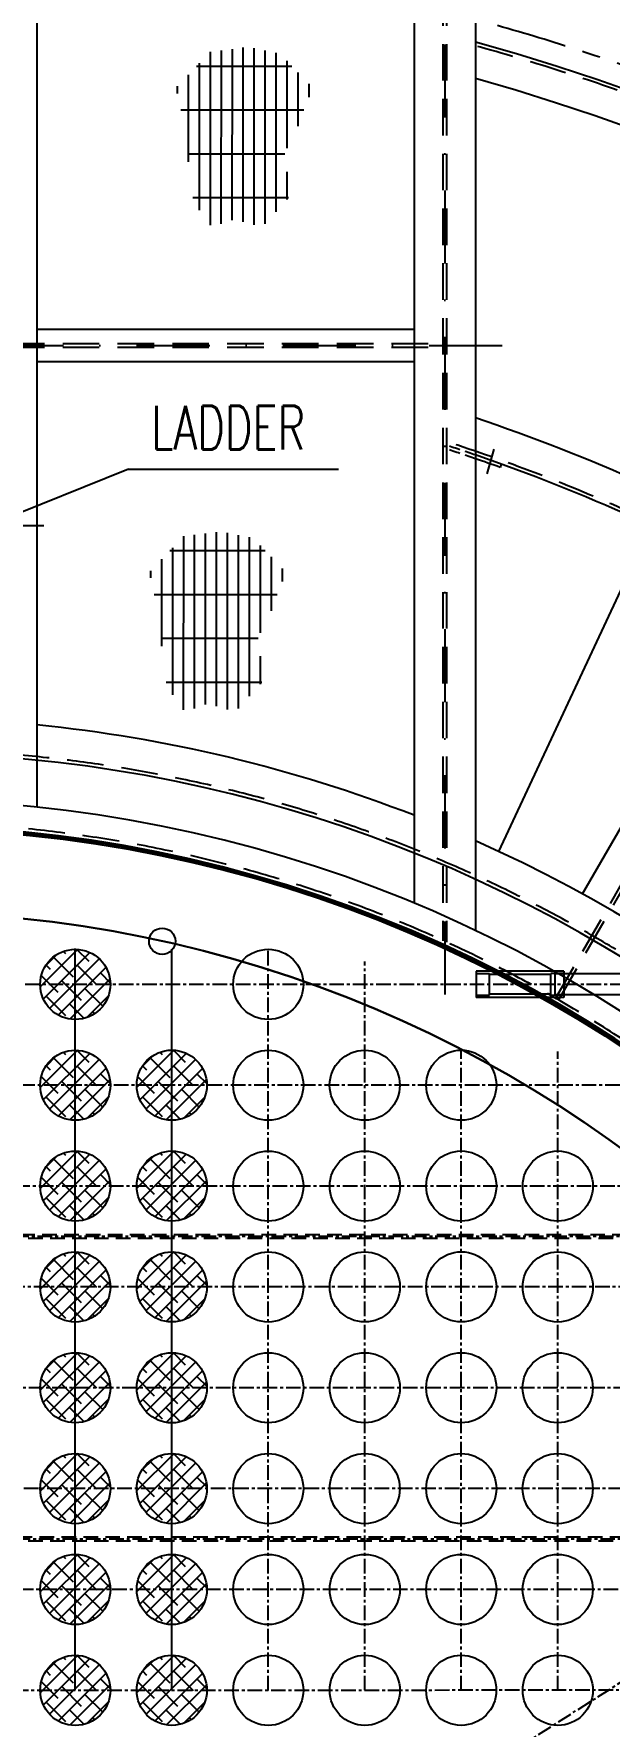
# Model space of a CAD drawing. Extents: x 0 to 39171, y 29931 to 57651.
# Drawn here: x 11717 to 13028, y 45501 to 49361 of the extents above; entities that cross this region are included whole.
import ezdxf

# ---------------------------------------------------------------- set-up
doc = ezdxf.new("R2010")
doc.units = 0
doc.header["$LTSCALE"] = 333.3
doc.header["$MEASUREMENT"] = 0
for name, pattern in [('CENTRO', [2, 1.25, -0.25, 0.25, -0.25]), ('CONTINUA', [0]), ('DASHDOT', [1, 0.5, -0.25, 0, -0.25]), ('HIDDEN', [0.375, 0.25, -0.125]), ('NASCOSTA', [0.375, 0.25, -0.125]), ('PHANTOM', [2.5, 1.25, -0.25, 0.25, -0.25, 0.25, -0.25])]:
    doc.linetypes.add(name, pattern=pattern)
doc.layers.get('0').update_dxf_attribs({"linetype": 'CONTINUOUS'})
for name, color, linetype in [('50', 6, 'CONTINUOUS'), ('70', 7, 'DASHDOT'), ('LINEE-035G', 2, 'CONTINUOUS'), ('LINEE025R', 1, 'CONTINUOUS'), ('QUOTA', 7, 'CONTINUOUS')]:
    doc.layers.add(name, color=color, linetype=linetype)
doc.styles.add('ROMANS', font='romans', dxfattribs={"width": 0.8})

# ---------------------------------------------------------------- blocks, each defined once
blk = doc.blocks.new('*X15')
at = {"color": 0}
for p, q in [((1270.3, 550), (1285.4, 550)), ((1300, 404.2), (1300, 544.5)), ((1244.1, 525), (1343.8, 525)), ((1250, 422), (1250, 530.6)), ((1257.2, 537.5), (1318.7, 537.5)), ((1350, 411.7), (1350, 522.7)), ((1370.6, 525), (1402.2, 525)), ((1400, 418), (1400, 527)), ((1234.8, 512.5), (1416.2, 512.5)), ((1229.8, 487.5), (1431.2, 487.5)), ((1232.3, 500), (1430.1, 500)), ((1228.9, 475), (1427.5, 475)), ((1230.6, 462.5), (1425.6, 462.5)), ((1232.2, 450), (1430.1, 450)), ((1233.7, 437.5), (1431.5, 437.5)), ((1246.8, 425), (1414.5, 425)), ((1259.9, 412.5), (1359.2, 412.5)), ((1273, 400), (1281.3, 400))]:
    blk.add_line(p, q, dxfattribs=at)
blk = doc.blocks.new('A$C0A166A00')
at = {"layer": 'LINEE025R', "color": 8, "ltscale": 0.4}
blk.add_circle((2810, 2810), 2810, dxfattribs=at)
at = {"layer": 'LINEE025R', "color": 2, "ltscale": 0.4}
blk.add_circle((1534.3, 5313.7), 30, dxfattribs=at)
blk = doc.blocks.new('64F1')
at = {"layer": 'LINEE025R', "ltscale": 0.4}
h = blk.add_hatch(dxfattribs=at)
h.set_pattern_fill('ANSI38', scale=200, angle=-14.5, style=0)
h.set_pattern_definition([(102.5, (733007.9, -377061.97), (24.4074002, 5.41099035), []), (12.5, (733007.9, -377061.97), (54.2257907, -13.5854195), [62.5, -37.5])])
h.paths.add_polyline_path([(-26770.8, 45909.6), (-26813.8, 45842.2), (-26881.3, 45885.2, -0.414214)])
h.paths.add_polyline_path([(-26881.3, 45885.2), (-26813.8, 45842.2), (-26856.8, 45774.7, -0.414214)])
h.paths.add_polyline_path([(-26813.8, 45842.2), (-26746.3, 45799.2, -0.414214), (-26856.8, 45774.7)])
h.paths.add_polyline_path([(-26770.8, 45909.6, -0.414214), (-26746.3, 45799.2), (-26813.8, 45842.2)])
h = blk.add_hatch(dxfattribs=at)
h.set_pattern_fill('ANSI38', scale=200, angle=-14.5, style=0)
h.set_pattern_definition([(102.5, (732695.718, -377123.939), (24.4074002, 5.41099035), []), (12.5, (732695.718, -377123.939), (54.2257907, -13.5854195), [62.5, -37.5])])
h.paths.add_polyline_path([(-27083, 45847.7), (-27126, 45780.2), (-27193.5, 45823.2, -0.414214)])
h.paths.add_polyline_path([(-27193.5, 45823.2), (-27126, 45780.2), (-27169, 45712.7, -0.414214)])
h.paths.add_polyline_path([(-27126, 45780.2), (-27058.5, 45737.2, -0.414214), (-27169, 45712.7)])
h.paths.add_polyline_path([(-27083, 45847.7, -0.414214), (-27058.5, 45737.2), (-27126, 45780.2)])
h = blk.add_hatch(dxfattribs=at)
h.set_pattern_fill('ANSI38', scale=200, angle=-14.5, style=0)
h.set_pattern_definition([(102.5, (733201.88, -377185.548), (24.4074002, 5.41099035), []), (12.5, (733201.88, -377185.548), (54.2257907, -13.5854195), [62.5, -37.5])])
h.paths.add_polyline_path([(-26576.8, 45786.1), (-26619.8, 45718.6), (-26687.3, 45761.6, -0.414214)])
h.paths.add_polyline_path([(-26687.3, 45761.6), (-26619.8, 45718.6), (-26662.8, 45651.1, -0.414214)])
h.paths.add_polyline_path([(-26619.8, 45718.6), (-26552.4, 45675.6, -0.414214), (-26662.8, 45651.1)])
h.paths.add_polyline_path([(-26576.8, 45786.1, -0.414214), (-26552.4, 45675.6), (-26619.8, 45718.6)])
h = blk.add_hatch(dxfattribs=at)
h.set_pattern_fill('ANSI38', scale=200, angle=-14.5, style=0)
h.set_pattern_definition([(102.5, (732889.699, -377247.518), (24.4074002, 5.41099035), []), (12.5, (732889.699, -377247.518), (54.2257907, -13.5854195), [62.5, -37.5])])
h.paths.add_polyline_path([(-26889, 45724.1), (-26932, 45656.6), (-26999.5, 45699.6, -0.414214)])
h.paths.add_polyline_path([(-26999.5, 45699.6), (-26932, 45656.6), (-26975, 45589.1, -0.414214)])
h.paths.add_polyline_path([(-26932, 45656.6), (-26864.5, 45613.6, -0.414214), (-26975, 45589.1)])
h.paths.add_polyline_path([(-26889, 45724.1, -0.414214), (-26864.5, 45613.6), (-26932, 45656.6)])
h = blk.add_hatch(dxfattribs=at)
h.set_pattern_fill('ANSI38', scale=200, angle=-14.5, style=0)
h.set_pattern_definition([(102.5, (733395.86, -377309.127), (24.4074002, 5.41099035), []), (12.5, (733395.86, -377309.127), (54.2257907, -13.5854195), [62.5, -37.5])])
h.paths.add_polyline_path([(-26382.9, 45662.5), (-26425.8, 45595), (-26493.3, 45638, -0.414214)])
h.paths.add_polyline_path([(-26493.3, 45638), (-26425.8, 45595), (-26468.8, 45527.5, -0.414214)])
h.paths.add_polyline_path([(-26425.8, 45595), (-26358.4, 45552, -0.414214), (-26468.8, 45527.5)])
h.paths.add_polyline_path([(-26382.9, 45662.5, -0.414214), (-26358.4, 45552), (-26425.8, 45595)])
h = blk.add_hatch(dxfattribs=at)
h.set_pattern_fill('ANSI38', scale=200, angle=-14.5, style=0)
h.set_pattern_definition([(102.5, (733083.679, -377371.097), (24.4074002, 5.41099035), []), (12.5, (733083.679, -377371.097), (54.2257907, -13.5854195), [62.5, -37.5])])
h.paths.add_polyline_path([(-26695, 45600.5), (-26738, 45533), (-26805.5, 45576, -0.414214)])
h.paths.add_polyline_path([(-26805.5, 45576), (-26738, 45533), (-26781, 45465.6, -0.414214)])
h.paths.add_polyline_path([(-26738, 45533), (-26670.6, 45490.1, -0.414214), (-26781, 45465.6)])
h.paths.add_polyline_path([(-26695, 45600.5, -0.414214), (-26670.6, 45490.1), (-26738, 45533)])
h = blk.add_hatch(dxfattribs=at)
h.set_pattern_fill('ANSI38', scale=200, angle=-14.5, style=0)
h.set_pattern_definition([(102.5, (733589.86, -377432.718), (24.4074002, 5.41099035), []), (12.5, (733589.86, -377432.718), (54.2257907, -13.5854195), [62.5, -37.5])])
h.paths.add_polyline_path([(-26188.9, 45538.9), (-26231.8, 45471.4), (-26299.3, 45514.4, -0.414214)])
h.paths.add_polyline_path([(-26299.3, 45514.4), (-26231.8, 45471.4), (-26274.8, 45403.9, -0.414214)])
h.paths.add_polyline_path([(-26231.8, 45471.4), (-26164.4, 45428.4, -0.414214), (-26274.8, 45403.9)])
h.paths.add_polyline_path([(-26188.9, 45538.9, -0.414214), (-26164.4, 45428.4), (-26231.8, 45471.4)])
h = blk.add_hatch(dxfattribs=at)
h.set_pattern_fill('ANSI38', scale=200, angle=-14.5, style=0)
h.set_pattern_definition([(102.5, (733277.659, -377494.675), (24.4074002, 5.41099035), []), (12.5, (733277.659, -377494.675), (54.2257907, -13.5854195), [62.5, -37.5])])
h.paths.add_polyline_path([(-26501.1, 45476.9), (-26544.1, 45409.5), (-26611.5, 45452.4, -0.414214)])
h.paths.add_polyline_path([(-26611.5, 45452.4), (-26544.1, 45409.5), (-26587, 45342, -0.414214)])
h.paths.add_polyline_path([(-26544.1, 45409.5), (-26476.6, 45366.5, -0.414214), (-26587, 45342)])
h.paths.add_polyline_path([(-26501.1, 45476.9, -0.414214), (-26476.6, 45366.5), (-26544.1, 45409.5)])
h = blk.add_hatch(dxfattribs=at)
h.set_pattern_fill('ANSI38', scale=200, angle=-14.5, style=0)
h.set_pattern_definition([(102.5, (733783.82, -377556.285), (24.4074002, 5.41099035), []), (12.5, (733783.82, -377556.285), (54.2257907, -13.5854195), [62.5, -37.5])])
h.paths.add_polyline_path([(-25994.9, 45415.3), (-26037.9, 45347.9), (-26105.4, 45390.8, -0.414214)])
h.paths.add_polyline_path([(-26105.4, 45390.8), (-26037.9, 45347.9), (-26080.9, 45280.4, -0.414214)])
h.paths.add_polyline_path([(-26037.9, 45347.9), (-25970.4, 45304.9, -0.414214), (-26080.9, 45280.4)])
h.paths.add_polyline_path([(-25994.9, 45415.3, -0.414214), (-25970.4, 45304.9), (-26037.9, 45347.9)])
h = blk.add_hatch(dxfattribs=at)
h.set_pattern_fill('ANSI38', scale=200, angle=-14.5, style=0)
h.set_pattern_definition([(102.5, (733471.657, -377618.266), (24.4074002, 5.41099035), []), (12.5, (733471.657, -377618.266), (54.2257907, -13.5854195), [62.5, -37.5])])
h.paths.add_polyline_path([(-26307.1, 45353.3), (-26350.1, 45285.9), (-26417.5, 45328.9, -0.414214)])
h.paths.add_polyline_path([(-26417.5, 45328.9), (-26350.1, 45285.9), (-26393, 45218.4, -0.414214)])
h.paths.add_polyline_path([(-26350.1, 45285.9), (-26282.6, 45242.9, -0.414214), (-26393, 45218.4)])
h.paths.add_polyline_path([(-26307.1, 45353.3, -0.414214), (-26282.6, 45242.9), (-26350.1, 45285.9)])
h = blk.add_hatch(dxfattribs=at)
h.set_pattern_fill('ANSI38', scale=200, angle=-14.5, style=0)
h.set_pattern_definition([(102.5, (733977.82, -377679.875), (24.4074002, 5.41099035), []), (12.5, (733977.82, -377679.875), (54.2257907, -13.5854195), [62.5, -37.5])])
h.paths.add_polyline_path([(-25800.9, 45291.7), (-25843.9, 45224.3), (-25911.4, 45267.2, -0.414214)])
h.paths.add_polyline_path([(-25911.4, 45267.2), (-25843.9, 45224.3), (-25886.9, 45156.8, -0.414214)])
h.paths.add_polyline_path([(-25843.9, 45224.3), (-25776.4, 45181.3, -0.414214), (-25886.9, 45156.8)])
h.paths.add_polyline_path([(-25800.9, 45291.7, -0.414214), (-25776.4, 45181.3), (-25843.9, 45224.3)])
h = blk.add_hatch(dxfattribs=at)
h.set_pattern_fill('ANSI38', scale=200, angle=-14.5, style=0)
h.set_pattern_definition([(102.5, (733665.619, -377741.833), (24.4074002, 5.41099035), []), (12.5, (733665.619, -377741.833), (54.2257907, -13.5854195), [62.5, -37.5])])
h.paths.add_polyline_path([(-26113.1, 45229.8), (-26156.1, 45162.3), (-26223.6, 45205.3, -0.414214)])
h.paths.add_polyline_path([(-26223.6, 45205.3), (-26156.1, 45162.3), (-26199.1, 45094.8, -0.414214)])
h.paths.add_polyline_path([(-26156.1, 45162.3), (-26088.6, 45119.3, -0.414214), (-26199.1, 45094.8)])
h.paths.add_polyline_path([(-26113.1, 45229.8, -0.414214), (-26088.6, 45119.3), (-26156.1, 45162.3)])
h = blk.add_hatch(dxfattribs=at)
h.set_pattern_fill('ANSI38', scale=200, angle=-14.5, style=0)
h.set_pattern_definition([(102.5, (734171.8, -377803.454), (24.4074002, 5.41099035), []), (12.5, (734171.8, -377803.454), (54.2257907, -13.5854195), [62.5, -37.5])])
h.paths.add_polyline_path([(-25606.9, 45168.2), (-25649.9, 45100.7), (-25717.4, 45143.7, -0.414214)])
h.paths.add_polyline_path([(-25717.4, 45143.7), (-25649.9, 45100.7), (-25692.9, 45033.2, -0.414214)])
h.paths.add_polyline_path([(-25649.9, 45100.7), (-25582.4, 45057.7, -0.414214), (-25692.9, 45033.2)])
h.paths.add_polyline_path([(-25606.9, 45168.2, -0.414214), (-25582.4, 45057.7), (-25649.9, 45100.7)])
h = blk.add_hatch(dxfattribs=at)
h.set_pattern_fill('ANSI38', scale=200, angle=-14.5, style=0)
h.set_pattern_definition([(102.5, (733859.617, -377865.424), (24.4074002, 5.41099035), []), (12.5, (733859.617, -377865.424), (54.2257907, -13.5854195), [62.5, -37.5])])
h.paths.add_polyline_path([(-25919.1, 45106.2), (-25962.1, 45038.7), (-26029.6, 45081.7, -0.414214)])
h.paths.add_polyline_path([(-26029.6, 45081.7), (-25962.1, 45038.7), (-26005.1, 44971.2, -0.414214)])
h.paths.add_polyline_path([(-25962.1, 45038.7), (-25894.6, 44995.7, -0.414214), (-26005.1, 44971.2)])
h.paths.add_polyline_path([(-25919.1, 45106.2, -0.414214), (-25894.6, 44995.7), (-25962.1, 45038.7)])
h = blk.add_hatch(dxfattribs=at)
h.set_pattern_fill('ANSI38', scale=200, angle=-14.5, style=0)
h.set_pattern_definition([(102.5, (734053.598, -377989.003), (24.4074002, 5.41099035), []), (12.5, (734053.598, -377989.003), (54.2257907, -13.5854195), [62.5, -37.5])])
h.paths.add_polyline_path([(-25725.1, 44982.6), (-25768.1, 44915.1), (-25835.6, 44958.1, -0.414214)])
h.paths.add_polyline_path([(-25835.6, 44958.1), (-25768.1, 44915.1), (-25811.1, 44847.7, -0.414214)])
h.paths.add_polyline_path([(-25768.1, 44915.1), (-25700.6, 44872.2, -0.414214), (-25811.1, 44847.7)])
h.paths.add_polyline_path([(-25725.1, 44982.6, -0.414214), (-25700.6, 44872.2), (-25768.1, 44915.1)])
at = {"layer": 'LINEE-035G', "color": 7}
for radius in [3004, 3000, 3000, 3000, 3000]:
    blk.add_circle((-25115.2, 44012.5), radius, dxfattribs=at)
at = {"layer": 'LINEE025R', "color": 7, "ltscale": 0.4}
blk.add_line((-26597.4, 46562.3), (-26639.5, 46589.1), dxfattribs=at)
at = {"layer": 'LINEE025R', "color": 7, "linetype": 'NASCOSTA', "ltscale": 0.4}
for points in [[(-26281, 44758.5), (-26274.2, 44754.2), (-24845.6, 46996.7), (-24852.4, 47001)], [(-26862.9, 45129.3), (-26856.2, 45125), (-25693, 46950.7), (-25699.8, 46955)]]:
    blk.add_lwpolyline(points, close=True, dxfattribs=at)
at = {"layer": 'LINEE025R', "color": 7, "ltscale": 0.4}
for centre in [(-26146.7, 46460.1), (-26458.9, 46398.1), (-25952.7, 46336.5), (-26265, 46274.5), (-26577.1, 46212.5), (-25758.8, 46212.9), (-26889.3, 46150.6), (-26889.3, 46150.6), (-26071, 46151), (-26383.1, 46089), (-25564.8, 46089.3), (-26695.3, 46027), (-25877, 46027.4), (-26189.2, 45965.4), (-25370.8, 45965.7), (-26501.3, 45903.4), (-25683, 45903.8), (-26813.5, 45841.5), (-25995.2, 45841.8), (-25176.8, 45842.2), (-27125.7, 45779.5), (-26307.3, 45779.8), (-25489, 45780.2), (-26619.6, 45717.9), (-25801.2, 45718.2), (-26931.7, 45655.9), (-26113.4, 45656.3), (-25295.1, 45656.6), (-26425.6, 45594.3), (-25607.2, 45594.7), (-26737.7, 45532.3), (-25919.4, 45532.7), (-26231.6, 45470.7), (-25413.2, 45471.1), (-26543.8, 45408.7), (-25725.4, 45409.1), (-26037.6, 45347.1), (-26349.8, 45285.2), (-25531.4, 45285.5), (-25843.6, 45223.6), (-26155.8, 45161.6), (-25649.7, 45100), (-25961.8, 45038), (-25767.8, 44914.4)]:
    blk.add_circle(centre, 80, dxfattribs=at)
at = {"layer": 'QUOTA', "color": 8, "linetype": 'CENTRO', "ltscale": 0.08}
for p, q in [((-25115.2, 40471.7), (-25115.2, 47472.2)), ((-26108.9, 47375.6), (-27346, 45433.7)), ((-25863.7, 47332.4), (-27152, 45310.1)), ((-25618.5, 47289.2), (-26958, 45186.5)), ((-25373.4, 47245.9), (-26764.1, 45063)), ((-25128.2, 47202.7), (-26570.1, 44939.4)), ((-24883, 47159.5), (-26376.1, 44815.8)), ((-24637.8, 47116.3), (-26182.1, 44692.2)), ((-24392.7, 47073), (-25988.1, 44568.6)), ((-24824.6, 47037.1), (-27768.3, 42416.4)), ((-25666.1, 47000.5), (-28050.6, 43257.5)), ((-25176.8, 45842.2), (-26405.7, 46625.1)), ((-25295, 45656.6), (-26526.4, 46441.1)), ((-25413.2, 45471.1), (-26815, 46364.1)), ((-25531.4, 45285.5), (-26956.8, 46193.6))]:
    blk.add_line(p, q, dxfattribs=at)
at = {"layer": 'QUOTA', "color": 7, "linetype": 'CONTINUA', "ltscale": 0.08}
for p, q in [((-26141.8, 47368.6), (-26558.1, 46715.1)), ((-26101.3, 47342.8), (-26517.6, 46689.3)), ((-26552.4, 46735.2), (-26659.9, 46566.5)), ((-26562.3, 46705.9), (-26637.5, 46587.9)), ((-26501.8, 46703), (-26609.3, 46534.3)), ((-26548.2, 46732.5), (-26564.3, 46707.2)), ((-26522.2, 46680.4), (-26564.3, 46707.2)), ((-26517.6, 46689.3), (-26558.1, 46715.1)), ((-26552.4, 46735.2), (-26501.8, 46703)), ((-26506, 46705.7), (-26522.2, 46680.4)), ((-26524.2, 46681.6), (-26599.4, 46563.6)), ((-26655.7, 46563.8), (-26639.5, 46589.1)), ((-26659.9, 46566.5), (-26609.3, 46534.3)), ((-26613.5, 46537), (-26597.4, 46562.3))]:
    blk.add_line(p, q, dxfattribs=at)
at = {"layer": 'QUOTA', "color": 7, "linetype": 'Continuous', "ltscale": 0.08}
for p, q in [((-25649.6, 45100), (-27075, 46008)), ((-25767.9, 44914.4), (-27194.8, 45823.5))]:
    blk.add_line(p, q, dxfattribs=at)
at = {"layer": 'LINEE025R', "color": 7, "ltscale": 0.4, "rotation": 17.99999999999593}
blk.add_blockref('A$C0A166A00', (-26919.4, 40471.7), dxfattribs=at)
at = {"layer": 'LINEE025R', "color": 7, "ltscale": 0.4, "xscale": -1, "rotation": 97.00000000004418}
blk.add_blockref('A$C0A166A00', (-22668.6, 47144), dxfattribs=at)

msp = doc.modelspace()

# ---------------------------------------------------------------- linework, layer by layer
at = {"layer": '50', "color": 8}
for p, q in [((11723.3, 50587.23), (11723.3, 47597.47)), ((12583.3, 50587.23), (12583.3, 47377.9)), ((12967.3, 47399.16), (13787.43, 48819.66)), ((11723.3, 48687.23), (12583.3, 48687.23)), ((11723.3, 48613.23), (12583.3, 48613.23)), ((12781.9, 48379.64), (12779.69, 48371.93))]:
    msp.add_line(p, q, dxfattribs=at)
at = {"layer": '50', "color": 8, "linetype": 'HIDDEN'}
for p, q in [((12649.3, 50587.23), (12649.3, 47292.42)), ((12657.3, 50587.23), (12657.3, 47288.78)), ((12905.84, 47160.7), (13884.84, 48856.38)), ((12912.76, 47156.7), (13891.76, 48852.38)), ((11657.3, 48654.23), (12649.3, 48654.23)), ((11657.3, 48646.23), (12649.3, 48646.23))]:
    msp.add_line(p, q, dxfattribs=at)
at = {"layer": '50', "color": 4}
msp.add_line((12723.3, 50587.23), (12723.3, 47315.32), dxfattribs=at)
at = {"layer": '50'}
for q in [(11613.3, 48239.76), (12410.77, 48367.71)]:
    msp.add_line((11932.08, 48367.71), q, dxfattribs=at)
at = {"layer": '50', "color": 8, "linetype": 'PHANTOM', "ltscale": 0.5}
msp.add_arc((11403.3, 44550.23), 5020, 294.42932, 74.16259, dxfattribs=at)
at = {"layer": '50', "color": 4}
for radius, end in [(4970, 74.59777), (3170, 164.88376)]:
    msp.add_arc((11403.3, 44550.23), radius, 295, end, dxfattribs=at)
at = {"layer": '50', "color": 8, "linetype": 'HIDDEN'}
for radius, start, end in [(4962, 295, 74.57232), (4078, 60.05631, 72.09115), (3178, 295, 164.92272), (3012, 174.04157, 163.95157)]:
    msp.add_arc((11403.3, 44550.23), radius, start, end, dxfattribs=at)
at = {"layer": '50', "color": 8}
for radius, start, end in [(4890, 295.09374, 74.33938), (4150, 60.05631, 71.45361), (4070, 60.05631, 71.07536), (4062, 70.19349, 71.03666), (3250, 68.71072, 84.34941), (3064, 186.96092, 164.34765), (3250, 295.14104, 66.03655)]:
    msp.add_arc((11403.3, 44550.23), radius, start, end, dxfattribs=at)
at = {"layer": '50', "color": 8, "linetype": 'HIDDEN', "ltscale": 0.3}
for radius, start in [(4062, 71.03666), (4070, 71.07536)]:
    msp.add_arc((11403.3, 44550.23), radius, start, 72.05475, dxfattribs=at)
at = {"layer": '50', "color": 7}
msp.add_arc((11403.3, 44550.23), 3004, 165.09527, 163.90768, dxfattribs=at)
at = {"layer": '70', "color": 8}
for p, q in [((12653.3, 50670.36), (12653.3, 47091.22)), ((11617.32, 48650.23), (12812.68, 48650.23)), ((12765.58, 48413.47), (12749.4, 48356.97))]:
    msp.add_line(p, q, dxfattribs=at)
at = {"layer": '70'}
msp.add_line((11239.43, 48239.76), (11740.01, 48239.76), dxfattribs=at)
at = {"layer": '70', "color": 8, "linetype": 'Continuous'}
msp.add_line((12776.81, 47495.73), (13123.36, 48238.9), dxfattribs=at)

# ---------------------------------------------------------------- block references
at = {"layer": '50', "rotation": 302.4999999999171}
msp.add_blockref('64F1', (-12224.43, -282), dxfattribs=at)
at = {"layer": '50', "color": 8, "xscale": 2.00000000000039, "yscale": 2, "zscale": 2, "rotation": 269.9793370944132}
for p in [(11244.2, 51787.67), (11183.27, 50682.66)]:
    msp.add_blockref('*X15', p, dxfattribs=at)

# ---------------------------------------------------------------- texts
at = {"layer": '50', "style": 'ROMANS', "width": 0.7}
msp.add_text('LADDER', height=100, dxfattribs=at).set_placement((11984.09, 48412.4))

doc.saveas('drawing.dxf')
